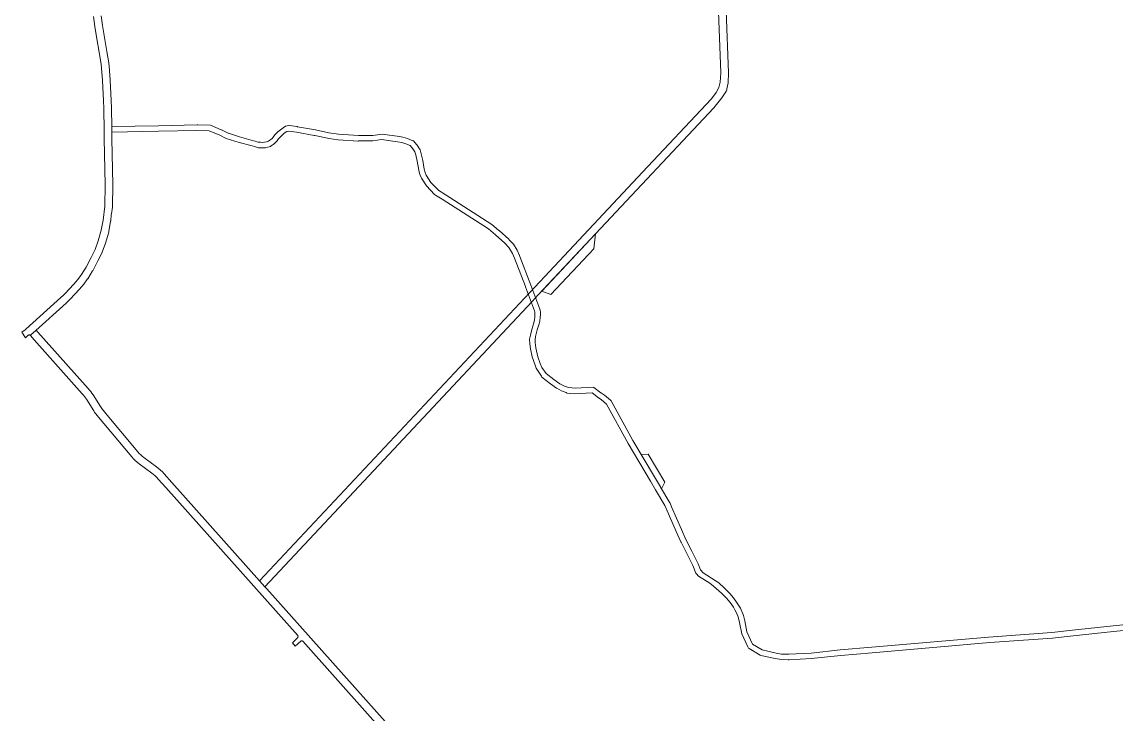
# Model space of a CAD drawing. Header units: inches. Extents: x 704148 to 723432, y 7075344 to 7101810.
# Drawn here: x 707405 to 710555, y 7087175 to 7089169 of the extents above; entities that cross this region are included whole.
import ezdxf

# ---------------------------------------------------------------- set-up
doc = ezdxf.new("R2010")
doc.units = ezdxf.units.IN
doc.header["$MEASUREMENT"] = 0
doc.layers.add('gisdb.gisadmin', color=7, linetype='Continuous', lineweight=9, true_color=0xccf5fc)

msp = doc.modelspace()

# ---------------------------------------------------------------- linework, layer by layer
at = {"layer": 'gisdb.gisadmin'}
for points in [[(707633.0739, 7089186.7401), (707636.6411, 7089158.7706), (707649.5787, 7089083.687), (707655.2303, 7089050.8879), (707655.3512, 7089049.9436), (707656.011, 7089042.1124), (707659.3812, 7089002.1136), (707659.4062, 7089001.7413), (707662.3562, 7088942.9513), (707662.3677, 7088942.6266), (707662.8179, 7088920.7772), (707663.7628, 7088865.5207), (707664.309, 7088833.5819), (707666.4486, 7088699.8159), (707666.4498, 7088699.596), (707665.9496, 7088637.052), (707665.8581, 7088635.7211), (707663.3637, 7088616.5454), (707661.9493, 7088613.1463), (707660.7534, 7088596.4784), (707660.6081, 7088595.3611), (707660.5327, 7088594.8687), (707655.2625, 7088565.0175), (707654.9686, 7088563.7777), (707645.4686, 7088532.0177), (707645.2965, 7088531.491), (707636.1716, 7088505.7794), (707635.6775, 7088504.6185), (707623.8075, 7088480.6485), (707623.6995, 7088480.4361), (707609.0595, 7088452.4161), (707608.8363, 7088452.01), (707608.637, 7088451.6785), (707594.707, 7088429.3985), (707594.255, 7088428.7312), (707583.425, 7088413.9412), (707582.9057, 7088413.2867), (707570.6249, 7088399.224), (707570.4635, 7088399.0432), (707544.4335, 7088370.5332), (707543.9428, 7088370.0291), (707540.0128, 7088366.2436), (707532.4827, 7088359.2713), (707445.2813, 7088280.13), (707431.1826, 7088267.3345), (707429.4058, 7088265.7386), (707428.0612, 7088267.1714), (707426.6259, 7088267.4381), (707425.8434, 7088267.3842), (707425.0821, 7088267.1952), (707424.0303, 7088266.6721), (707423.5776, 7088266.3238), (707415.4959, 7088259.2442), (707405.0734, 7088275.0953), (707414.2955, 7088281.8402), (707416.3974, 7088283.6255), (707517.6171, 7088375.4889), (707524.9064, 7088382.2372), (707528.4238, 7088385.6267), (707554.1348, 7088413.7873), (707565.9542, 7088427.3201), (707576.2667, 7088441.4034), (707589.7575, 7088462.9809), (707604.1454, 7088490.5183), (707615.6722, 7088513.7954), (707624.4708, 7088538.5878), (707633.7085, 7088569.4709), (707638.8241, 7088598.4466), (707643.9557, 7088637.8962), (707644.4493, 7088699.596), (707642.3111, 7088833.2781), (707642.0612, 7088854.7722), (707640.8221, 7088920.3428), (707640.3757, 7088942.011), (707637.4432, 7089000.4524), (707633.4688, 7089047.6217), (707614.9197, 7089155.2721), (707614.8484, 7089155.7483), (707611.2084, 7089184.2883)], [(709432.2786, 7089201.2315), (709439.1499, 7089022.5611), (709437.6503, 7088993.4044), (709434.0935, 7088976.0213), (709434.0069, 7088974.2269), (709433.6419, 7088972.4679), (709433.0074, 7088970.7872), (709432.1189, 7088969.2259), (709430.998, 7088967.8219), (709419.7577, 7088950.3659), (709396.7198, 7088921.7954), (709055.8033, 7088558.4597), (708891.3802, 7088382.6442), (708874.0653, 7088364.1295), (708104.4742, 7087541.9977), (708089.478, 7087558.8435), (708865.7878, 7088388.2191), (708881.5937, 7088405.1201), (709191.1671, 7088736.1429), (709389.5445, 7088947.782), (709403.3344, 7088965.7481), (709410.9618, 7088980.07), (709414.8487, 7088995.6182), (709416.6489, 7089022.608), (709409.8623, 7089198.169)], [(710594.5963, 7087418.1181), (710547.2214, 7087413.0325), (710430.9658, 7087400.5459), (710430.8896, 7087400.5386), (710371.4185, 7087393.686), (710190.9297, 7087381.0974), (709852.63, 7087351.78), (709761.8151, 7087343.7613), (709761.79, 7087343.7591), (709676.8138, 7087334.8394), (709613.1113, 7087331.4302), (709610.8264, 7087331.5576), (709591.4174, 7087332.0684), (709573.1742, 7087335.2561), (709531.7085, 7087344.237), (709530.1675, 7087344.7141), (709498.7203, 7087363.6835), (709496.7462, 7087364.8833), (709495.1972, 7087366.5971), (709494.2025, 7087368.6821), (709476.8995, 7087405.9161), (709470.8055, 7087438.9086), (709467.2159, 7087455.0405), (709461.0982, 7087468.859), (709456.939, 7087475.501), (709453.4359, 7087483.3196), (709443.9312, 7087496.5977), (709433.0996, 7087508.9693), (709425.8013, 7087516.4522), (709419.0166, 7087523.244), (709396.113, 7087543.6167), (709385.4225, 7087551.9939), (709352.7532, 7087571.9385), (709347.1426, 7087578.819), (709345.3097, 7087580.9801), (709335.8346, 7087602.985), (709318.7143, 7087637.3521), (709302.307, 7087670.0238), (709301.8251, 7087671.0038), (709288.204, 7087701.2307), (709259.3843, 7087766.9596), (709255.9161, 7087775.9448), (709229.1481, 7087821.4074), (709214.5792, 7087845.6889), (709214.5083, 7087845.8094), (709149.9661, 7087954.9102), (709149.9256, 7087954.9813), (709087.6645, 7088068.0517), (709072.2409, 7088081.3232), (709065.0524, 7088085.7755), (709046.6613, 7088100.6723), (708996.0467, 7088097.7761), (708975.0297, 7088099.8677), (708973.0793, 7088100.2933), (708971.2951, 7088101.1885), (708958.624, 7088106.1756), (708944.4098, 7088113.6843), (708944.1792, 7088113.8447), (708926.4073, 7088126.0676), (708926.2135, 7088126.212), (708902.071, 7088145.7375), (708900.2222, 7088148.0958), (708885.7302, 7088172.0175), (708881.9776, 7088180.2858), (708874.127, 7088204.1246), (708868.7307, 7088227.2758), (708867.1567, 7088242.1482), (708866.4893, 7088254.6935), (708868.5696, 7088267.1093), (708872.4688, 7088282.5753), (708878.328, 7088302.556), (708880.3333, 7088310.925), (708881.2573, 7088318.5963), (708881.7396, 7088325.0011), (708881.59, 7088332.6456), (708880.5421, 7088337.0119), (708854.9955, 7088406.1879), (708854.7639, 7088406.9988), (708823.0414, 7088488.636), (708817.4073, 7088501.812), (708817.3961, 7088501.8276), (708806.8327, 7088518.878), (708795.1496, 7088531.4304), (708768.51, 7088555.96), (708748.3747, 7088572.751), (708615.0139, 7088658.2281), (708595.4109, 7088670.2765), (708593.0344, 7088672.351), (708569.38, 7088697.23), (708554.8382, 7088719.1042), (708553.85, 7088720.78), (708553.2956, 7088722.6448), (708549.73, 7088732.74), (708547.37, 7088742.45), (708542.86, 7088767.92), (708538.84, 7088786.11), (708535.82, 7088795), (708530.45, 7088803.65), (708523.08, 7088812.67), (708510.2543, 7088818.2352), (708499.0196, 7088821.62), (708486.0885, 7088823.6552), (708440.4348, 7088830.2284), (708414.7771, 7088826.329), (708374.757, 7088826.0751), (708373.6709, 7088826.0399), (708315.0203, 7088829.3226), (708314.39, 7088829.37), (708289.11, 7088833.69), (708247.82, 7088842.18), (708246.7877, 7088842.3681), (708195.45, 7088851.5296), (708173.65, 7088854.53), (708167.85, 7088853.4), (708160.1794, 7088848.9397), (708153.9699, 7088843.2616), (708150.1618, 7088839.0485), (708142.8803, 7088830.9756), (708139.7706, 7088826.5202), (708136.472, 7088822.7787), (708132.3193, 7088818.7734), (708128.3298, 7088815.5308), (708122.7052, 7088811.7593), (708120.595, 7088810.5267), (708112.8851, 7088808.0344), (708106.4474, 7088806.7387), (708098.4933, 7088806.169), (708093.9289, 7088806.4253), (708086.3, 7088806.7276), (708082.9117, 7088807.6681), (708074.8359, 7088810.1035), (708067.831, 7088811.8496), (708030.8767, 7088821.5588), (707993.1346, 7088833.6817), (707974.7312, 7088842.6917), (707943.68, 7088855.82), (707908.9332, 7088856.5445), (707798.0206, 7088854.2379), (707663.9983, 7088851.7472), (707663.7248, 7088867.7441), (707798.5423, 7088870.2395), (707909.5739, 7088872.5522), (707911.1786, 7088872.4068), (707947.5535, 7088871.3508), (707978.2647, 7088858.3047), (707979.2351, 7088858.0529), (707998.5368, 7088848.7486), (707999.3611, 7088848.4271), (708031.8, 7088837.66), (708071.5818, 7088826.7577), (708076.151, 7088825.2476), (708081.5196, 7088823.6234), (708085.585, 7088822.7749), (708091.489, 7088822.3133), (708097.1106, 7088822.1102), (708103.2352, 7088822.4609), (708108.9397, 7088823.6447), (708114.5867, 7088825.7774), (708118.9262, 7088828.3996), (708122.0817, 7088830.8622), (708125.1478, 7088833.6538), (708128.0494, 7088836.8354), (708132.9688, 7088843.538), (708133.3238, 7088843.8101), (708141.5367, 7088852.5564), (708148.9801, 7088858.5171), (708156.6407, 7088864.2319), (708163.658, 7088868.4078), (708173.1098, 7088870.5376), (708174.5652, 7088870.5205), (708197.6622, 7088867.3863), (708198.7883, 7088867.1879), (708250.172, 7088858.0149), (708288.8482, 7088849.9863), (708315.9054, 7088845.3012), (708373.6957, 7088842.0492), (708413.7801, 7088842.3096), (708414.9947, 7088842.3391), (708441.59, 7088846.19), (708442.246, 7088846.1289), (708491.614, 7088838.7164), (708501.65, 7088837.1), (708515.0455, 7088833.4723), (708530.4299, 7088826.9062), (708531.8583, 7088826.0727), (708540.828, 7088815.882), (708542.4562, 7088814.2884), (708549.5847, 7088803.3409), (708551.0313, 7088800.2585), (708554.49, 7088789.4464), (708554.579, 7088788.9971), (708558.8459, 7088769.719), (708563.176, 7088745.3271), (708565.572, 7088735.5207), (708568.7417, 7088727.2681), (708582.3174, 7088706.6527), (708604.7467, 7088683.3696), (708623.0295, 7088672.0757), (708623.1817, 7088671.9865), (708757.7623, 7088585.71), (708777.3165, 7088569.3345), (708778.3797, 7088568.5704), (708806.2686, 7088542.9775), (708807.59, 7088541.54), (708819.67, 7088528.44), (708830.4032, 7088511.1451), (708836.9733, 7088496.6673), (708838.2756, 7088493.7857), (708870.2643, 7088410.988), (708896.0201, 7088341.2031), (708896.4369, 7088339.131), (708897.5754, 7088332.8621), (708897.6981, 7088324.0653), (708897.2524, 7088319.1983), (708897.2609, 7088318.2913), (708895.5418, 7088307.3187), (708893.7075, 7088299.7547), (708888.5237, 7088282.3951), (708883.4105, 7088262.795), (708882.498, 7088254.5448), (708882.594, 7088245.925), (708884.2926, 7088230.1408), (708890.15, 7088204.23), (708896.84, 7088184.76), (708901.89, 7088173.68), (708914.31, 7088156.51), (708935.87, 7088138.97), (708953.43, 7088126.9), (708966.76, 7088119.99), (708978.5, 7088115.62), (708997.5, 7088113.71), (708997.5381, 7088113.7065), (709049.2886, 7088116.4949), (709051.45, 7088115.98), (709071.798, 7088100.3171), (709073.5094, 7088099.3931), (709081.8028, 7088094.1572), (709082.3926, 7088093.6958), (709099.1649, 7088079.2639), (709100.9183, 7088077.1241), (709163.8482, 7087962.8656), (709228.335, 7087853.8609), (709242.9488, 7087829.5046), (709243.1051, 7087829.2322), (709270.1648, 7087783.2371), (709270.5516, 7087782.4258), (709274.6091, 7087772.1346), (709303.2523, 7087706.8017), (709316.4238, 7087677.5747), (709333.0343, 7087644.4342), (709351.2264, 7087608.0786), (709358.43, 7087590.25), (709366.3245, 7087581.6687), (709400.26, 7087559.96), (709411.11, 7087552.84), (709426.42, 7087538.66), (709432.26, 7087532.79), (709435.76, 7087529.24), (709442.71, 7087522.07), (709453.28, 7087509.96), (709461.55, 7087497.75), (709469.4941, 7087485.7483), (709472.98, 7087479.8), (709482.47, 7087459.28), (709485.9333, 7087444.1218), (709486.0399, 7087443.8018), (709491.7451, 7087412.0332), (709508.3883, 7087376.9622), (709535.67, 7087359.76), (709575.85, 7087351.02), (709591.6381, 7087348.113), (709612.8601, 7087347.4699), (709676.423, 7087350.865), (709760.3746, 7087359.6964), (709851.2289, 7087367.7256), (710186.8529, 7087396.8087), (710370.0271, 7087409.6252), (710429.3985, 7087416.4691), (710545.658, 7087428.956), (710545.7417, 7087428.964), (710592.9, 7087434.03)]]:
    msp.add_lwpolyline(points, dxfattribs=at)
for points in [[(708901.4612, 7088393.4236), (708959.4792, 7088455.1243), (709055.8033, 7088558.4597), (709051.4159, 7088515.3687), (708927.975, 7088383.3711)], [(709255.458, 7087843.6416), (709246.2238, 7087823.931), (709243.1051, 7087829.2322), (709242.9488, 7087829.5046), (709228.335, 7087853.8609), (709187.5044, 7087922.8785), (709207.8011, 7087923.922)]]:
    msp.add_lwpolyline(points, close=True, dxfattribs=at)
msp.add_lwpolyline([(708578.1084, 7086975.3539), (708213.414, 7087385.0301), (708212.9068, 7087385.5085), (708211.6839, 7087386.1676), (708209.9614, 7087386.3433), (708208.6306, 7087385.9447), (708207.7148, 7087385.3111), (708191.8086, 7087370.6445), (708183.9026, 7087380.5169), (708198.9017, 7087395.7025), (708199.6914, 7087396.8454), (708200.0427, 7087398.1894), (708199.8061, 7087399.9047), (708199.5075, 7087400.5348), (708199.0435, 7087401.1731), (707819.598, 7087827.4196), (707797.6139, 7087852.1155, 0.05223937), (707779.1311, 7087868.9595), (707742.4151, 7087895.9923, -0.060292349), (707721.4169, 7087915.7549), (707621.2659, 7088035.8073, -0.032597594), (707612.0563, 7088048.4361), (707590.6037, 7088082.2823, 0.040635667), (707578.8786, 7088097.8296), (707440.1527, 7088253.6662), (707429.4058, 7088265.7386), (707431.1826, 7088267.3345), (707445.2813, 7088280.13), (707446.4463, 7088281.1873), (707451.3899, 7088275.634), (707596.0581, 7088113.1229, -0.040635877), (707610.0303, 7088094.5953), (707631.4829, 7088060.7491, 0.032597346), (707638.9273, 7088050.5409), (707646.722, 7088041.1973), (707646.7151, 7088041.1911), (707651.0095, 7088036.0578), (707739.0783, 7087930.4883, 0.060291761), (707756.0517, 7087914.5137), (707792.7679, 7087887.4807, -0.05223896), (707814.7931, 7087867.4085), (707836.7774, 7087842.7128), (708089.0114, 7087559.3677), (708089.478, 7087558.8435), (708104.4742, 7087541.9977), (708109.6712, 7087536.1597), (708711.1921, 7086860.4466)], format="xyb", dxfattribs=at)

doc.saveas('drawing.dxf')
